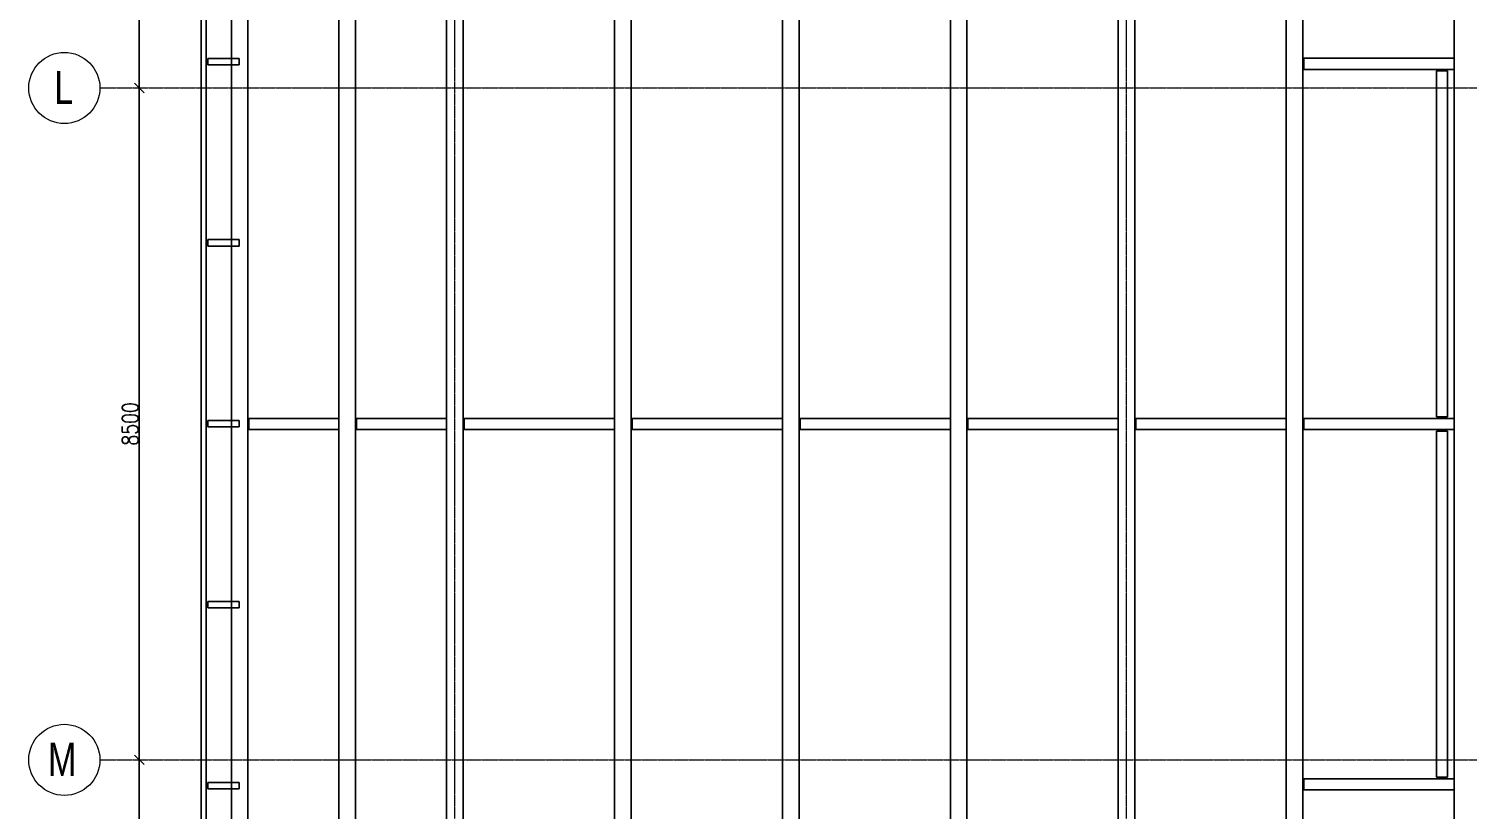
# Model space of a CAD drawing. Header units: millimetres. Extents: x -999 to 93225, y -17477 to 29086.
# Drawn here: x -999 to 17216, y 8013 to 17898 of the extents above; entities that cross this region are included whole.
import ezdxf

# ---------------------------------------------------------------- set-up
doc = ezdxf.new("R2010")
doc.units = ezdxf.units.MM
doc.header["$LTSCALE"] = 0.4
doc.linetypes.add('Grid Line', pattern=[3.33375, 1.905, -0.47625, 0.47625, -0.47625])
doc.layers.get('0').update_dxf_attribs({"color": 255})
for name, color, linetype, lineweight in [('0-3', 250, 'Continuous', 5), ('E_EJES', 8, 'Continuous', 9), ('E_EJES-1', 8, 'Grid Line', 9), ('E_VIGAS-1', 254, 'Continuous', 25), ('E_VIGAS-2', 8, 'Continuous', 25)]:
    doc.layers.add(name, color=color, linetype=linetype, lineweight=lineweight)
doc.layers.add('COTAS', color=8, linetype='Continuous')
doc.styles.add('CNI_COTAS', font='romans.shx', dxfattribs={"width": 0.8})
doc.styles.add('Swis721 LtCn BT', font='swisscl.ttf', dxfattribs={"height": 0.42})
doc.dimstyles.new('1.5', dxfattribs={"dimscale": 0, "dimtxt": 200, "dimasz": 120, "dimexe": 4, "dimexo": 4, "dimgap": 15, "dimtad": 1, "dimdec": 0, "dimzin": 4, "dimdsep": 46, "dimtxsty": 'CNI_COTAS', "dimblk": 'OBLIQUE', "dimcen": -0.09, "dimclrd": 256, "dimclrt": 3, "dimadec": 0, "dimazin": 0, "dimtfac": 1, "dimtdec": 0, "dimtmove": 2, "dimatfit": 0, "dimldrblk": 'OBLIQUE', "dimfxl": 0.05, "dimtolj": 1, "dimtzin": 0, "dimarcsym": 0})

# ---------------------------------------------------------------- blocks, each defined once
blk = doc.blocks.new('EST_SFM_VIGA-METALICA-SECCION-C - EST_SFM_VIGA-METALICA-UPN160-1510769-_10_00m_N_E_-NIVEL-3 DOC')
at = {"layer": 'E_VIGAS-1'}
for p, q in [((11.677, 0.047), (-11.69, 0.047)), ((-11.69, -0.018), (11.677, -0.018))]:
    blk.add_line(p, q, dxfattribs=at)
blk = doc.blocks.new('DCTIB_CNI_EST_MOD-1A-FAC_0001_rvt-2-_10_00m_N_E_-NIVEL-3 DOC')
at = {"layer": 'E_VIGAS-1'}
for p, q in [((-85.808, 157.998), (-85.794, 157.998)), ((-85.794, 157.993), (-85.808, 157.993)), ((-85.794, 157.998), (-85.789, 157.998)), ((-85.789, 157.993), (-85.794, 157.993)), ((-85.789, 158.008), (-85.789, 158.036)), ((-85.789, 158.036), (-85.788, 158.036)), ((-85.789, 157.954), (-85.789, 157.982)), ((-85.788, 157.954), (-85.789, 157.954)), ((-85.788, 157.954), (-85.788, 158.036)), ((-85.788, 158.036), (-85.391, 158.036)), ((-85.788, 158.036), (-85.788, 157.954)), ((-85.788, 157.954), (-85.391, 157.954)), ((-85.391, 158.036), (-85.391, 157.954)), ((-85.789, 155.717), (-85.789, 155.745)), ((-85.789, 155.745), (-85.788, 155.745)), ((-85.788, 155.663), (-85.788, 155.745)), ((-85.788, 155.745), (-85.391, 155.745)), ((-85.788, 155.745), (-85.788, 155.663)), ((-85.391, 155.745), (-85.391, 155.663)), ((-85.808, 155.706), (-85.794, 155.706)), ((-85.794, 155.701), (-85.808, 155.701)), ((-85.794, 155.706), (-85.789, 155.706)), ((-85.789, 155.701), (-85.794, 155.701)), ((-85.789, 155.663), (-85.789, 155.691)), ((-85.788, 155.663), (-85.789, 155.663)), ((-85.788, 155.663), (-85.391, 155.663)), ((-85.808, 153.418), (-85.794, 153.418)), ((-85.794, 153.413), (-85.808, 153.413)), ((-85.794, 153.418), (-85.789, 153.418)), ((-85.789, 153.413), (-85.794, 153.413)), ((-85.789, 153.428), (-85.789, 153.456)), ((-85.789, 153.456), (-85.788, 153.456)), ((-85.789, 153.374), (-85.789, 153.402)), ((-85.788, 153.374), (-85.789, 153.374)), ((-85.788, 153.374), (-85.788, 153.456)), ((-85.788, 153.456), (-85.391, 153.456)), ((-85.788, 153.456), (-85.788, 153.374)), ((-85.788, 153.374), (-85.391, 153.374)), ((-85.391, 153.456), (-85.391, 153.374)), ((-85.808, 151.128), (-85.794, 151.128)), ((-85.794, 151.123), (-85.808, 151.123)), ((-85.794, 151.128), (-85.789, 151.128)), ((-85.789, 151.123), (-85.794, 151.123)), ((-85.789, 151.139), (-85.789, 151.166)), ((-85.789, 151.166), (-85.788, 151.166)), ((-85.789, 151.084), (-85.789, 151.112)), ((-85.788, 151.084), (-85.789, 151.084)), ((-85.788, 151.084), (-85.788, 151.166)), ((-85.788, 151.166), (-85.391, 151.166)), ((-85.788, 151.166), (-85.788, 151.084)), ((-85.788, 151.084), (-85.391, 151.084)), ((-85.391, 151.166), (-85.391, 151.084)), ((-85.808, 148.838), (-85.794, 148.838)), ((-85.794, 148.833), (-85.808, 148.833)), ((-85.794, 148.838), (-85.789, 148.838)), ((-85.789, 148.833), (-85.794, 148.833)), ((-85.789, 148.849), (-85.789, 148.876)), ((-85.789, 148.876), (-85.788, 148.876)), ((-85.789, 148.794), (-85.789, 148.822)), ((-85.788, 148.794), (-85.788, 148.876)), ((-85.788, 148.876), (-85.391, 148.876)), ((-85.788, 148.876), (-85.788, 148.794)), ((-85.391, 148.876), (-85.391, 148.794)), ((-85.788, 148.794), (-85.789, 148.794)), ((-85.788, 148.794), (-85.391, 148.794))]:
    blk.add_line(p, q, dxfattribs=at)
for points, knots in [([(-85.789, 158.008), (-85.789, 158.007), (-85.789, 158.006), (-85.789, 158.003), (-85.79, 158.001), (-85.791, 157.999), (-85.792, 157.998), (-85.793, 157.998), (-85.794, 157.998)], [0, 0, 0, 0, 0.142857, 0.285714, 0.428571, 0.571429, 0.785714, 1, 1, 1, 1]), ([(-85.794, 157.998), (-85.793, 157.998), (-85.792, 157.998), (-85.791, 158), (-85.79, 158.001), (-85.79, 158.003), (-85.789, 158.004), (-85.789, 158.005), (-85.789, 158.007), (-85.789, 158.008)], [0, 0, 0, 0, 0.285714, 0.428571, 0.571429, 0.678571, 0.732143, 0.785714, 1, 1, 1, 1]), ([(-85.789, 157.982), (-85.789, 157.983), (-85.789, 157.984), (-85.789, 157.987), (-85.79, 157.989), (-85.791, 157.991), (-85.792, 157.992), (-85.793, 157.993), (-85.794, 157.993)], [0, 0, 0, 0, 0.142857, 0.285714, 0.428571, 0.571429, 0.785714, 1, 1, 1, 1]), ([(-85.794, 157.993), (-85.793, 157.993), (-85.792, 157.992), (-85.791, 157.991), (-85.79, 157.989), (-85.79, 157.988), (-85.789, 157.987), (-85.789, 157.985), (-85.789, 157.983), (-85.789, 157.982)], [0, 0, 0, 0, 0.285714, 0.428571, 0.571429, 0.678571, 0.732143, 0.785714, 1, 1, 1, 1]), ([(-85.789, 155.717), (-85.789, 155.716), (-85.789, 155.714), (-85.789, 155.712), (-85.79, 155.71), (-85.791, 155.708), (-85.792, 155.707), (-85.793, 155.706), (-85.794, 155.706)], [0, 0, 0, 0, 0.142857, 0.285714, 0.428571, 0.571429, 0.785714, 1, 1, 1, 1]), ([(-85.794, 155.706), (-85.793, 155.706), (-85.792, 155.707), (-85.791, 155.708), (-85.79, 155.71), (-85.79, 155.711), (-85.789, 155.712), (-85.789, 155.714), (-85.789, 155.716), (-85.789, 155.717)], [0, 0, 0, 0, 0.285714, 0.428571, 0.571429, 0.678571, 0.732143, 0.785714, 1, 1, 1, 1]), ([(-85.789, 155.691), (-85.789, 155.691), (-85.789, 155.693), (-85.789, 155.696), (-85.79, 155.698), (-85.791, 155.7), (-85.792, 155.701), (-85.793, 155.701), (-85.794, 155.701)], [0, 0, 0, 0, 0.142857, 0.285714, 0.428571, 0.571429, 0.785714, 1, 1, 1, 1]), ([(-85.794, 155.701), (-85.793, 155.701), (-85.792, 155.701), (-85.791, 155.699), (-85.79, 155.698), (-85.79, 155.696), (-85.789, 155.695), (-85.789, 155.693), (-85.789, 155.692), (-85.789, 155.691)], [0, 0, 0, 0, 0.285714, 0.428571, 0.571429, 0.678571, 0.732143, 0.785714, 1, 1, 1, 1]), ([(-85.789, 153.428), (-85.789, 153.428), (-85.789, 153.426), (-85.789, 153.424), (-85.79, 153.421), (-85.791, 153.419), (-85.792, 153.418), (-85.793, 153.418), (-85.794, 153.418)], [0, 0, 0, 0, 0.142857, 0.285714, 0.428571, 0.571429, 0.785714, 1, 1, 1, 1]), ([(-85.794, 153.418), (-85.793, 153.418), (-85.792, 153.418), (-85.791, 153.42), (-85.79, 153.421), (-85.79, 153.423), (-85.789, 153.424), (-85.789, 153.426), (-85.789, 153.427), (-85.789, 153.428)], [0, 0, 0, 0, 0.285714, 0.428571, 0.571429, 0.678571, 0.732143, 0.785714, 1, 1, 1, 1]), ([(-85.789, 153.402), (-85.789, 153.403), (-85.789, 153.405), (-85.789, 153.407), (-85.79, 153.409), (-85.791, 153.411), (-85.792, 153.412), (-85.793, 153.413), (-85.794, 153.413)], [0, 0, 0, 0, 0.142857, 0.285714, 0.428571, 0.571429, 0.785714, 1, 1, 1, 1]), ([(-85.794, 153.413), (-85.793, 153.413), (-85.792, 153.412), (-85.791, 153.411), (-85.79, 153.409), (-85.79, 153.408), (-85.789, 153.407), (-85.789, 153.405), (-85.789, 153.403), (-85.789, 153.402)], [0, 0, 0, 0, 0.285714, 0.428571, 0.571429, 0.678571, 0.732143, 0.785714, 1, 1, 1, 1]), ([(-85.789, 151.139), (-85.789, 151.138), (-85.789, 151.136), (-85.789, 151.134), (-85.79, 151.131), (-85.791, 151.13), (-85.792, 151.128), (-85.793, 151.128), (-85.794, 151.128)], [0, 0, 0, 0, 0.142857, 0.285714, 0.428571, 0.571429, 0.785714, 1, 1, 1, 1]), ([(-85.794, 151.128), (-85.793, 151.128), (-85.792, 151.128), (-85.791, 151.13), (-85.79, 151.131), (-85.79, 151.133), (-85.789, 151.134), (-85.789, 151.136), (-85.789, 151.137), (-85.789, 151.139)], [0, 0, 0, 0, 0.285714, 0.428571, 0.571429, 0.678571, 0.732143, 0.785714, 1, 1, 1, 1]), ([(-85.789, 151.112), (-85.789, 151.113), (-85.789, 151.115), (-85.789, 151.117), (-85.79, 151.119), (-85.791, 151.121), (-85.792, 151.123), (-85.793, 151.123), (-85.794, 151.123)], [0, 0, 0, 0, 0.142857, 0.285714, 0.428571, 0.571429, 0.785714, 1, 1, 1, 1]), ([(-85.794, 151.123), (-85.793, 151.123), (-85.792, 151.122), (-85.791, 151.121), (-85.79, 151.119), (-85.79, 151.118), (-85.789, 151.117), (-85.789, 151.115), (-85.789, 151.113), (-85.789, 151.112)], [0, 0, 0, 0, 0.285714, 0.428571, 0.571429, 0.678571, 0.732143, 0.785714, 1, 1, 1, 1]), ([(-85.789, 148.849), (-85.789, 148.848), (-85.789, 148.846), (-85.789, 148.844), (-85.79, 148.842), (-85.791, 148.84), (-85.792, 148.838), (-85.793, 148.838), (-85.794, 148.838)], [0, 0, 0, 0, 0.142857, 0.285714, 0.428571, 0.571429, 0.785714, 1, 1, 1, 1]), ([(-85.794, 148.838), (-85.793, 148.838), (-85.792, 148.838), (-85.791, 148.84), (-85.79, 148.841), (-85.79, 148.843), (-85.789, 148.844), (-85.789, 148.846), (-85.789, 148.847), (-85.789, 148.849)], [0, 0, 0, 0, 0.285714, 0.428571, 0.571429, 0.678571, 0.732143, 0.785714, 1, 1, 1, 1]), ([(-85.789, 148.822), (-85.789, 148.823), (-85.789, 148.825), (-85.789, 148.827), (-85.79, 148.829), (-85.791, 148.831), (-85.792, 148.833), (-85.793, 148.833), (-85.794, 148.833)], [0, 0, 0, 0, 0.142857, 0.285714, 0.428571, 0.571429, 0.785714, 1, 1, 1, 1]), ([(-85.794, 148.833), (-85.793, 148.833), (-85.792, 148.833), (-85.791, 148.831), (-85.79, 148.829), (-85.79, 148.828), (-85.789, 148.827), (-85.789, 148.825), (-85.789, 148.823), (-85.789, 148.822)], [0, 0, 0, 0, 0.285714, 0.428571, 0.571429, 0.678571, 0.732143, 0.785714, 1, 1, 1, 1])]:
    blk.add_open_spline(points, degree=3, knots=knots, dxfattribs=at)
at = {"layer": 'E_VIGAS-1', "rotation": 269.9999999999999}
blk.add_blockref('EST_SFM_VIGA-METALICA-SECCION-C - EST_SFM_VIGA-METALICA-UPN160-1510769-_10_00m_N_E_-NIVEL-3 DOC', (-85.855, 153.406), dxfattribs=at)
blk = doc.blocks.new('Grid - CNI_NOMBRE EJES-372759-_10_00m_N_E_-NIVEL-3 DOC')
at = {"layer": 'E_EJES'}
blk.add_circle((0, 0), 0.003, dxfattribs=at)
blk = doc.blocks.new('_Oblique')
at = {"color": 0, "linetype": 'ByBlock', "lineweight": -2}
blk.add_line((-0.5, -0.5), (0.5, 0.5), dxfattribs=at)
blk = doc.blocks.new('*D838')
at = {"layer": 'COTAS', "lineweight": -2, "transparency": 16777216}
blk.add_line((399, 150), (399, 8650), dxfattribs=at)
at = {"layer": 'Defpoints', "color": 0, "transparency": 16777216}
for p in [(399, 8650), (399, 8650), (399, 150)]:
    blk.add_point(p, dxfattribs=at)
at = {"layer": 'COTAS', "lineweight": -2, "transparency": 16777216, "xscale": 120, "yscale": 120, "zscale": 120}
for p, rotation in [((399, 8650), 90), ((399, 150), 270)]:
    blk.add_blockref('_Oblique', p, dxfattribs=dict(at, rotation=rotation))
at = {"layer": 'COTAS', "color": 3, "transparency": 16777216, "insert": (284, 4400), "char_height": 200, "attachment_point": 5, "rotation": 90, "style": 'CNI_COTAS'}
blk.add_mtext('\\A1;8500', dxfattribs=at)
blk = doc.blocks.new('*D839')
at = {"layer": 'COTAS', "lineweight": -2, "transparency": 16777216}
blk.add_line((399, 8650), (399, 17150), dxfattribs=at)
at = {"layer": 'COTAS', "color": 0, "lineweight": -2, "transparency": 16777216}
for p, q in [((403, 17150), (403, 17150)), ((403, 8650), (403, 8650))]:
    blk.add_line(p, q, dxfattribs=at)
at = {"layer": 'Defpoints', "color": 0, "transparency": 16777216}
for p in [(399, 17150), (399, 17150), (399, 8650)]:
    blk.add_point(p, dxfattribs=at)
at = {"layer": 'COTAS', "lineweight": -2, "transparency": 16777216, "xscale": 120, "yscale": 120, "zscale": 120}
for p, rotation in [((399, 17150), 90), ((399, 8650), 270)]:
    blk.add_blockref('_Oblique', p, dxfattribs=dict(at, rotation=rotation))
at = {"layer": 'COTAS', "color": 3, "transparency": 16777216, "insert": (284, 12900), "char_height": 200, "attachment_point": 5, "rotation": 90, "style": 'CNI_COTAS'}
blk.add_mtext('\\A1;8500', dxfattribs=at)
blk = doc.blocks.new('*D840')
at = {"layer": 'COTAS', "lineweight": -2, "transparency": 16777216}
blk.add_line((399, 17150), (399, 25650), dxfattribs=at)
at = {"layer": 'Defpoints', "color": 0, "transparency": 16777216}
for p in [(399, 25650), (399, 25650), (399, 17150)]:
    blk.add_point(p, dxfattribs=at)
at = {"layer": 'COTAS', "lineweight": -2, "transparency": 16777216, "xscale": 120, "yscale": 120, "zscale": 120}
for p, rotation in [((399, 25650), 90), ((399, 17150), 270)]:
    blk.add_blockref('_Oblique', p, dxfattribs=dict(at, rotation=rotation))
at = {"layer": 'COTAS', "color": 3, "transparency": 16777216, "insert": (284, 21400), "char_height": 200, "attachment_point": 5, "rotation": 90, "style": 'CNI_COTAS'}
blk.add_mtext('\\A1;8500', dxfattribs=at)

msp = doc.modelspace()

# ---------------------------------------------------------------- linework, layer by layer
at = {"layer": 'E_EJES-1'}
for p, q in [((4392.5, -2529.9), (4392.5, 28185.7)), ((12892.5, -2529.9), (12892.5, 28185.7)), ((-99.3, 17149.6), (92325, 17149.6)), ((-99.3, 8649.6), (92325, 8649.6))]:
    msp.add_line(p, q, dxfattribs=at)
at = {"layer": 'E_VIGAS-2'}
for p, q in [((1564.4, 23908.7), (1564.4, 1890.6)), ((1774.4, 23908.7), (1774.4, 1890.6)), ((2925.9, 23908.7), (2925.9, 1890.6)), ((3135.9, 23908.7), (3135.9, 1890.6)), ((6412.5, 23908.7), (6412.5, 1890.6)), ((6622.5, 23908.7), (6622.5, 1890.6)), ((8537.5, 23908.7), (8537.5, 1890.6)), ((8747.5, 23908.7), (8747.5, 1890.6)), ((10662.5, 23908.7), (10662.5, 1890.6)), ((10872.5, 23908.7), (10872.5, 1890.6)), ((14912.5, 23908.7), (14912.5, 1890.6)), ((15122.5, 23908.7), (15122.5, 1890.6)), ((17037.5, 23908.7), (17037.5, 1890.6)), ((4287.5, 23830.5), (4287.5, 1968.8)), ((4497.5, 23830.5), (4497.5, 1968.8)), ((12787.5, 23830.5), (12787.5, 1968.8)), ((12997.5, 23830.5), (12997.5, 1968.8)), ((15135.2, 17385.2), (15135.2, 17525.2)), ((15135.2, 17525.2), (17037.5, 17525.2)), ((15135.2, 17385.2), (17037.5, 17385.2)), ((16952.5, 17365.2), (16812.5, 17365.2)), ((16812.5, 17365.2), (16812.5, 12987.7)), ((16879.7, 17365.2), (16879.7, 17372.5)), ((16880.9, 17372.5), (16885.2, 17372.5)), ((16885.2, 17372.5), (16885.2, 17365.2)), ((16952.5, 17365.2), (16952.5, 12987.7)), ((1787.1, 12827.7), (1787.1, 12967.7)), ((1787.1, 12967.7), (2925.9, 12967.7)), ((3148.6, 12827.7), (3148.6, 12967.7)), ((3148.6, 12967.7), (4287.5, 12967.7)), ((4510.2, 12827.7), (4510.2, 12967.7)), ((4510.2, 12967.7), (6412.5, 12967.7)), ((6635.2, 12827.7), (6635.2, 12967.7)), ((6635.2, 12967.7), (8537.5, 12967.7)), ((8760.2, 12827.7), (8760.2, 12967.7)), ((8760.2, 12967.7), (10662.5, 12967.7)), ((10885.2, 12827.7), (10885.2, 12967.7)), ((10885.2, 12967.7), (12787.5, 12967.7)), ((13010.2, 12827.7), (13010.2, 12967.7)), ((13010.2, 12967.7), (14912.5, 12967.7)), ((15135.2, 12827.7), (15135.2, 12967.7)), ((15135.2, 12967.7), (17037.5, 12967.7)), ((16812.5, 12987.7), (16952.5, 12987.7)), ((16879.7, 12967.7), (16879.7, 12987.7)), ((16885.2, 12987.7), (16885.2, 12967.7)), ((1787.1, 12827.7), (2925.9, 12827.7)), ((3148.6, 12827.7), (4287.5, 12827.7)), ((4510.2, 12827.7), (6412.5, 12827.7)), ((6635.2, 12827.7), (8537.5, 12827.7)), ((8760.2, 12827.7), (10662.5, 12827.7)), ((10885.2, 12827.7), (12787.5, 12827.7)), ((13010.2, 12827.7), (14912.5, 12827.7)), ((15135.2, 12827.7), (17037.5, 12827.7)), ((16952.5, 12807.7), (16812.5, 12807.7)), ((16812.5, 12807.7), (16812.5, 8430.2)), ((16879.7, 12807.7), (16879.7, 12827.7)), ((16885.2, 12827.7), (16885.2, 12807.7)), ((16952.5, 12807.7), (16952.5, 8430.2)), ((15135.2, 8270.2), (15135.2, 8410.2)), ((15135.2, 8410.2), (17037.5, 8410.2)), ((16812.5, 8430.2), (16952.5, 8430.2)), ((16879.7, 8422.9), (16879.7, 8430.2)), ((16885.2, 8422.9), (16879.7, 8422.9)), ((16885.2, 8430.2), (16885.2, 8422.9)), ((15135.2, 8270.2), (17037.5, 8270.2))]:
    msp.add_line(p, q, dxfattribs=at)

# ---------------------------------------------------------------- block references
at = {"layer": '0-3', "lineweight": 0, "xscale": 1000.000000003685, "yscale": 1000.000000003685, "zscale": 1000.000000003685}
msp.add_blockref('DCTIB_CNI_EST_MOD-1A-FAC_0001_rvt-2-_10_00m_N_E_-NIVEL-3 DOC', (87054.6, -140512.8), dxfattribs=at)
at = {"layer": 'E_EJES', "xscale": 150000.0000005526, "yscale": 150000.0000005526, "zscale": 150000.0000005526, "rotation": 269.9999999999994}
for p in [(-549.3, 17149.6), (-549.3, 8649.6)]:
    msp.add_blockref('Grid - CNI_NOMBRE EJES-372759-_10_00m_N_E_-NIVEL-3 DOC', p, dxfattribs=at)

# ---------------------------------------------------------------- texts
at = {"layer": 'E_EJES', "char_height": 420, "attachment_point": 1, "style": 'Swis721 LtCn BT'}
for s, insert, width in [('L', (-676.9, 17366.3), 288.608), ('M', (-756.4, 8866.3), 481.013)]:
    msp.add_mtext(s, dxfattribs=dict(at, insert=insert, width=width))

# ---------------------------------------------------------------- dimensions: what is measured, and where the dimension line sits
at = {"layer": 'COTAS'}
for base, p1, p2, picture, middle in [((399.2, 25649.6), (399.2, 17149.6), (399.2, 25649.6), '*D840', (284.2, 21399.6)), ((399.3, 17149.6), (399.2, 8649.6), (399.2, 17149.6), '*D839', (284.3, 12899.6)), ((399.2, 8649.6), (399.2, 149.6), (399.2, 8649.6), '*D838', (284.2, 4399.6))]:
    dim = msp.add_linear_dim(base=base, p1=p1, p2=p2, angle=90, dimstyle='1.5', override={"dimscale": 1}, dxfattribs=at)
    dim.commit()
    dim.dimension.update_dxf_attribs({"geometry": picture, "text_midpoint": middle})

doc.saveas('drawing.dxf')
